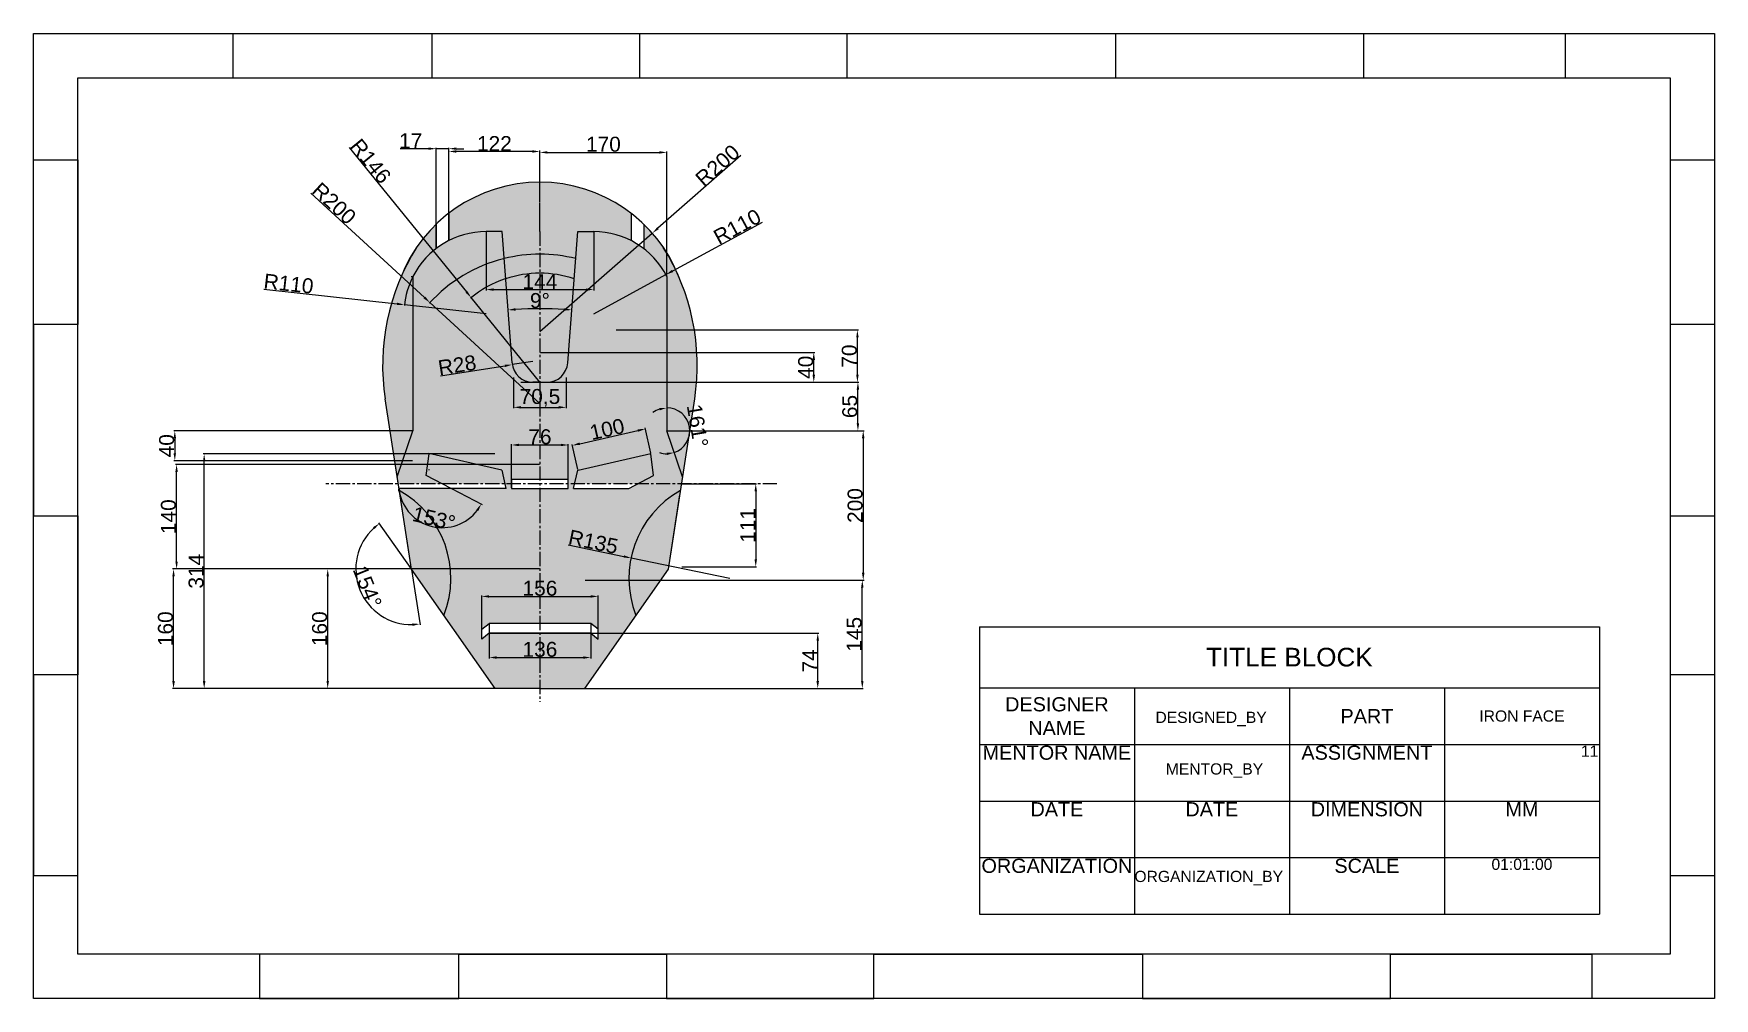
# Model space of a CAD drawing. Header units: millimetres. Extents: x 1935 to 4186, y 770 to 2061.
import ezdxf

# ---------------------------------------------------------------- set-up
doc = ezdxf.new("R2010")
doc.units = ezdxf.units.MM
doc.linetypes.add('CENTER2', pattern=[28.575, 19.05, -3.175, 3.175, -3.175])
doc.styles.get("Standard").update_dxf_attribs({"font": 'arial.ttf'})
doc.dimstyles.new('ISO-25', dxfattribs={"dimtxt": 20, "dimasz": 10, "dimexe": 1.25, "dimexo": 0.625, "dimtad": 1, "dimtxsty": 'Standard', "dimcen": 2.5, "dimadec": 0, "dimazin": 0, "dimtfac": 1, "dimtmove": 0, "dimatfit": 3, "dimfxl": 1, "dimarcsym": 0})

# ---------------------------------------------------------------- blocks, each defined once
blk = doc.blocks.new('*U1')
at = {"color": 0, "linetype": 'CENTER2', "transparency": 16777216}
blk.add_line((317.4, 0), (-286.7, 0), dxfattribs=at)
blk = doc.blocks.new('*U2')
at = {"color": 0, "linetype": 'CENTER2', "transparency": 16777216}
blk.add_line((0, 337.7), (0, -291.7), dxfattribs=at)
blk = doc.blocks.new('*D3')
at = {"color": 0, "lineweight": -2, "transparency": 16777216}
for p, q in [((2440.4, 1344.7), (2327.7, 1344.7)), ((2328.9, 1194.7), (2328.9, 1334.7)), ((2552.5, 1184.7), (2327.7, 1184.7))]:
    blk.add_line(p, q, dxfattribs=at)
at = {"color": 0, "transparency": 16777216}
for points in [[(2327.3, 1334.7), (2330.6, 1334.7), (2328.9, 1344.7)], [(2327.3, 1194.7), (2330.6, 1194.7), (2328.9, 1184.7)]]:
    blk.add_solid(points, dxfattribs=at)
at = {"layer": 'Defpoints', "color": 0, "transparency": 16777216}
for p in [(2328.9, 1344.7), (2441.1, 1344.7), (2553.1, 1184.7)]:
    blk.add_point(p, dxfattribs=at)
at = {"color": 0, "transparency": 16777216, "insert": (2318.1, 1264.7), "char_height": 20, "attachment_point": 5, "rotation": 90}
blk.add_mtext('160', dxfattribs=at)
blk = doc.blocks.new('*D4')
at = {"color": 0, "lineweight": -2, "transparency": 16777216}
for p, q in [((2440.7, 1345.2), (2397.6, 1406.7)), ((2441.2, 1344.1), (2452.6, 1269.8))]:
    blk.add_line(p, q, dxfattribs=at)
blk.add_arc((2441.1, 1344.7), 74.5, 132.693, 271.0894, dxfattribs=at)
at = {"color": 0, "transparency": 16777216}
for points in [[(2389.5, 1400.7), (2391.6, 1398.2), (2398.3, 1405.7)], [(2442.3, 1271.8), (2442.6, 1268.5), (2452.4, 1271)]]:
    blk.add_solid(points, dxfattribs=at)
at = {"layer": 'Defpoints', "color": 0, "transparency": 16777216}
for p in [(2405.9, 1572.4), (2366.7, 1349.5), (2441.1, 1344.7), (2441.1, 1344.7), (2553.1, 1184.7)]:
    blk.add_point(p, dxfattribs=at)
at = {"color": 0, "transparency": 16777216, "insert": (2382, 1320.9), "char_height": 20, "attachment_point": 5, "rotation": 291.8912}
blk.add_mtext('154°', dxfattribs=at)
blk = doc.blocks.new('*D5')
at = {"color": 0, "lineweight": -2, "transparency": 16777216}
for p, q in [((2803.3, 1458.6), (2903.3, 1458.6)), ((2902.1, 1448.6), (2902.1, 1357.6)), ((2803.3, 1347.6), (2903.3, 1347.6))]:
    blk.add_line(p, q, dxfattribs=at)
at = {"color": 0, "transparency": 16777216}
for points in [[(2900.4, 1448.6), (2903.8, 1448.6), (2902.1, 1458.6)], [(2900.4, 1357.6), (2903.8, 1357.6), (2902.1, 1347.6)]]:
    blk.add_solid(points, dxfattribs=at)
at = {"layer": 'Defpoints', "color": 0, "transparency": 16777216}
for p in [(2802.7, 1458.6), (2802.7, 1347.6), (2902.1, 1347.6)]:
    blk.add_point(p, dxfattribs=at)
at = {"color": 0, "transparency": 16777216, "insert": (2891.4, 1403.1), "char_height": 20, "attachment_point": 5, "rotation": 90}
blk.add_mtext('111', dxfattribs=at)
blk = doc.blocks.new('*D6')
at = {"color": 0, "lineweight": -2, "transparency": 16777216}
for p, q in [((2882.3, 1898.2), (2771.1, 1800.9)), ((2613.1, 1662.5), (2763.6, 1794.3))]:
    blk.add_line(p, q, dxfattribs=at)
at = {"color": 0, "transparency": 16777216}
blk.add_solid([(2770, 1802.1), (2772.2, 1799.6), (2763.6, 1794.3)], dxfattribs=at)
at = {"layer": 'Defpoints', "color": 0, "transparency": 16777216}
for p in [(2763.6, 1794.3), (2613.1, 1662.5)]:
    blk.add_point(p, dxfattribs=at)
at = {"color": 0, "transparency": 16777216, "insert": (2850.9, 1885.1), "char_height": 20, "attachment_point": 5, "rotation": 41.209}
blk.add_mtext('R200', dxfattribs=at)
blk = doc.blocks.new('*D7')
at = {"color": 0, "lineweight": -2, "transparency": 16777216}
for p, q in [((2575.1, 1453.3), (2575.1, 1512)), ((2585.1, 1510.7), (2641.1, 1510.7)), ((2651.1, 1453.3), (2651.1, 1512))]:
    blk.add_line(p, q, dxfattribs=at)
at = {"color": 0, "transparency": 16777216}
for points in [[(2585.1, 1512.4), (2585.1, 1509.1), (2575.1, 1510.7)], [(2641.1, 1512.4), (2641.1, 1509.1), (2651.1, 1510.7)]]:
    blk.add_solid(points, dxfattribs=at)
at = {"layer": 'Defpoints', "color": 0, "transparency": 16777216}
for p in [(2651.1, 1510.7), (2575.1, 1452.7), (2651.1, 1452.7)]:
    blk.add_point(p, dxfattribs=at)
at = {"color": 0, "transparency": 16777216, "insert": (2613.1, 1521.6), "char_height": 20, "attachment_point": 5}
blk.add_mtext('76', dxfattribs=at)
blk = doc.blocks.new('*D8')
at = {"color": 0, "lineweight": -2, "transparency": 16777216}
for p, q in [((2577.8, 1600.9), (2577.8, 1559.9)), ((2648.3, 1600.9), (2648.3, 1559.9)), ((2587.8, 1561.1), (2638.3, 1561.1))]:
    blk.add_line(p, q, dxfattribs=at)
at = {"color": 0, "transparency": 16777216}
for points in [[(2587.8, 1562.8), (2587.8, 1559.5), (2577.8, 1561.1)], [(2638.3, 1562.8), (2638.3, 1559.5), (2648.3, 1561.1)]]:
    blk.add_solid(points, dxfattribs=at)
at = {"layer": 'Defpoints', "color": 0, "transparency": 16777216}
for p in [(2577.8, 1601.5), (2648.3, 1601.5), (2648.3, 1561.1)]:
    blk.add_point(p, dxfattribs=at)
at = {"color": 0, "transparency": 16777216, "insert": (2613.1, 1573.8), "char_height": 20, "attachment_point": 5}
blk.add_mtext('70,5', dxfattribs=at)
blk = doc.blocks.new('*D9')
at = {"color": 0, "lineweight": -2, "transparency": 16777216}
for p, q in [((2552.5, 1498.7), (2162.3, 1498.7)), ((2163.5, 1194.7), (2163.5, 1488.7)), ((2552.5, 1184.7), (2162.3, 1184.7))]:
    blk.add_line(p, q, dxfattribs=at)
at = {"color": 0, "transparency": 16777216}
for points in [[(2161.8, 1488.7), (2165.2, 1488.7), (2163.5, 1498.7)], [(2161.8, 1194.7), (2165.2, 1194.7), (2163.5, 1184.7)]]:
    blk.add_solid(points, dxfattribs=at)
at = {"layer": 'Defpoints', "color": 0, "transparency": 16777216}
for p in [(2163.5, 1498.7), (2553.1, 1498.7), (2553.1, 1184.7)]:
    blk.add_point(p, dxfattribs=at)
at = {"color": 0, "transparency": 16777216, "insert": (2152.7, 1341.7), "char_height": 20, "attachment_point": 5, "rotation": 90}
blk.add_mtext('314', dxfattribs=at)
blk = doc.blocks.new('*D10')
at = {"color": 0, "lineweight": -2, "transparency": 16777216}
for p, q in [((2442.5, 1529.7), (2122.9, 1529.7)), ((2124.2, 1519.7), (2124.2, 1499.7)), ((2442.5, 1489.7), (2122.9, 1489.7))]:
    blk.add_line(p, q, dxfattribs=at)
at = {"color": 0, "transparency": 16777216}
for points in [[(2122.5, 1519.7), (2125.8, 1519.7), (2124.2, 1529.7)], [(2122.5, 1499.7), (2125.8, 1499.7), (2124.2, 1489.7)]]:
    blk.add_solid(points, dxfattribs=at)
at = {"layer": 'Defpoints', "color": 0, "transparency": 16777216}
for p in [(2443.1, 1529.7), (2124.2, 1489.7), (2443.1, 1489.7)]:
    blk.add_point(p, dxfattribs=at)
at = {"color": 0, "transparency": 16777216, "insert": (2113.3, 1509.7), "char_height": 20, "attachment_point": 5, "rotation": 90}
blk.add_mtext('40', dxfattribs=at)
blk = doc.blocks.new('*D11')
at = {"color": 0, "lineweight": -2, "transparency": 16777216}
for p, q in [((2612.5, 1344.7), (2121.3, 1344.7)), ((2122.5, 1194.7), (2122.5, 1334.7)), ((2612.5, 1184.7), (2121.3, 1184.7))]:
    blk.add_line(p, q, dxfattribs=at)
at = {"color": 0, "transparency": 16777216}
for points in [[(2120.8, 1334.7), (2124.2, 1334.7), (2122.5, 1344.7)], [(2120.8, 1194.7), (2124.2, 1194.7), (2122.5, 1184.7)]]:
    blk.add_solid(points, dxfattribs=at)
at = {"layer": 'Defpoints', "color": 0, "transparency": 16777216}
for p in [(2122.5, 1344.7), (2613.1, 1344.7), (2613.1, 1184.7)]:
    blk.add_point(p, dxfattribs=at)
at = {"color": 0, "transparency": 16777216, "insert": (2111.7, 1264.7), "char_height": 20, "attachment_point": 5, "rotation": 90}
blk.add_mtext('160', dxfattribs=at)
blk = doc.blocks.new('*D12')
at = {"color": 0, "lineweight": -2, "transparency": 16777216}
for p, q in [((2612.5, 1484.7), (2125.3, 1484.7)), ((2126.6, 1354.7), (2126.6, 1474.7)), ((2612.5, 1344.7), (2125.3, 1344.7))]:
    blk.add_line(p, q, dxfattribs=at)
at = {"color": 0, "transparency": 16777216}
for points in [[(2124.9, 1474.7), (2128.2, 1474.7), (2126.6, 1484.7)], [(2124.9, 1354.7), (2128.2, 1354.7), (2126.6, 1344.7)]]:
    blk.add_solid(points, dxfattribs=at)
at = {"layer": 'Defpoints', "color": 0, "transparency": 16777216}
for p in [(2126.6, 1484.7), (2613.1, 1484.7), (2613.1, 1344.7)]:
    blk.add_point(p, dxfattribs=at)
at = {"color": 0, "transparency": 16777216, "insert": (2115.7, 1414.7), "char_height": 20, "attachment_point": 5, "rotation": 90}
blk.add_mtext('140', dxfattribs=at)
blk = doc.blocks.new('*D13')
at = {"color": 0, "lineweight": -2, "transparency": 16777216}
for p, q in [((2545.1, 1271), (2545.1, 1224.9)), ((2681.1, 1271), (2681.1, 1224.9)), ((2555.1, 1226.1), (2671.1, 1226.1))]:
    blk.add_line(p, q, dxfattribs=at)
at = {"color": 0, "transparency": 16777216}
for points in [[(2555.1, 1227.8), (2555.1, 1224.5), (2545.1, 1226.1)], [(2671.1, 1227.8), (2671.1, 1224.5), (2681.1, 1226.1)]]:
    blk.add_solid(points, dxfattribs=at)
at = {"layer": 'Defpoints', "color": 0, "transparency": 16777216}
for p in [(2545.1, 1271.7), (2681.1, 1271.7), (2681.1, 1226.1)]:
    blk.add_point(p, dxfattribs=at)
at = {"color": 0, "transparency": 16777216, "insert": (2613.1, 1237), "char_height": 20, "attachment_point": 5}
blk.add_mtext('136', dxfattribs=at)
blk = doc.blocks.new('*D14')
at = {"color": 0, "lineweight": -2, "transparency": 16777216}
for p, q in [((2535.1, 1264.6), (2535.1, 1309.2)), ((2545.1, 1308), (2681.1, 1308)), ((2691.1, 1264.6), (2691.1, 1309.2))]:
    blk.add_line(p, q, dxfattribs=at)
at = {"color": 0, "transparency": 16777216}
for points in [[(2545.1, 1309.6), (2545.1, 1306.3), (2535.1, 1308)], [(2681.1, 1309.6), (2681.1, 1306.3), (2691.1, 1308)]]:
    blk.add_solid(points, dxfattribs=at)
at = {"layer": 'Defpoints', "color": 0, "transparency": 16777216}
for p in [(2691.1, 1308), (2535.1, 1264), (2691.1, 1264)]:
    blk.add_point(p, dxfattribs=at)
at = {"color": 0, "transparency": 16777216, "insert": (2613.1, 1318.8), "char_height": 20, "attachment_point": 5}
blk.add_mtext('156', dxfattribs=at)
blk = doc.blocks.new('*D15')
at = {"color": 0, "lineweight": -2, "transparency": 16777216}
for p, q in [((2243.3, 1719.4), (2421.8, 1699.6)), ((2541.1, 1686.4), (2431.8, 1698.5))]:
    blk.add_line(p, q, dxfattribs=at)
blk.add_arc((2541.1, 1686.4), 110, 153.3133, 174.3226, dxfattribs=at)
at = {"color": 0, "transparency": 16777216}
blk.add_solid([(2422, 1701.3), (2421.6, 1698), (2431.8, 1698.5)], dxfattribs=at)
at = {"layer": 'Defpoints', "color": 0, "transparency": 16777216}
for p in [(2431.8, 1698.5), (2541.1, 1686.4)]:
    blk.add_point(p, dxfattribs=at)
at = {"color": 0, "transparency": 16777216, "insert": (2276.6, 1726.6), "char_height": 20, "attachment_point": 5, "rotation": 353.6715}
blk.add_mtext('R110', dxfattribs=at)
blk = doc.blocks.new('*D16')
at = {"color": 0, "lineweight": -2, "transparency": 16777216}
for start, end in [(108.7416, 127.4832), (288.9476, 90), (251.4644, 270.206)]:
    blk.add_arc((2783.1, 1529.7), 30.7, start, end, dxfattribs=at)
at = {"color": 0, "transparency": 16777216}
for points in [[(2773, 1560.4), (2773.5, 1557.1), (2783.1, 1560.4)], [(2782.9, 1500.6), (2783.5, 1497.3), (2793.1, 1500.6)]]:
    blk.add_solid(points, dxfattribs=at)
at = {"layer": 'Defpoints', "color": 0, "transparency": 16777216}
for p in [(2783.1, 1736.3), (2783.1, 1529.7), (2783.1, 1529.7), (2812.4, 1520.5), (2804.2, 1468.2)]:
    blk.add_point(p, dxfattribs=at)
at = {"color": 0, "transparency": 16777216, "insert": (2824.1, 1536.5), "char_height": 20, "attachment_point": 5, "rotation": 279.4738}
blk.add_mtext('161°', dxfattribs=at)
blk = doc.blocks.new('*D17')
at = {"color": 0, "lineweight": -2, "transparency": 16777216}
for p, q in [((2650.7, 1377), (2725.3, 1361.5)), ((2867.3, 1332), (2735.1, 1359.4))]:
    blk.add_line(p, q, dxfattribs=at)
at = {"color": 0, "transparency": 16777216}
blk.add_solid([(2725.6, 1363.1), (2725, 1359.8), (2735.1, 1359.4)], dxfattribs=at)
at = {"layer": 'Defpoints', "color": 0, "transparency": 16777216}
for p in [(2735.1, 1359.4), (2867.3, 1332)]:
    blk.add_point(p, dxfattribs=at)
at = {"color": 0, "transparency": 16777216, "insert": (2684.6, 1381), "char_height": 20, "attachment_point": 5, "rotation": 348.267}
blk.add_mtext('R135', dxfattribs=at)
blk = doc.blocks.new('*D18')
at = {"color": 0, "lineweight": -2, "transparency": 16777216}
for p, q in [((2541.1, 1795.8), (2541.1, 1717.5)), ((2685.1, 1795.8), (2685.1, 1717.5)), ((2551.1, 1718.8), (2675.1, 1718.8))]:
    blk.add_line(p, q, dxfattribs=at)
at = {"color": 0, "transparency": 16777216}
for points in [[(2551.1, 1720.4), (2551.1, 1717.1), (2541.1, 1718.8)], [(2675.1, 1720.4), (2675.1, 1717.1), (2685.1, 1718.8)]]:
    blk.add_solid(points, dxfattribs=at)
at = {"layer": 'Defpoints', "color": 0, "transparency": 16777216}
for p in [(2541.1, 1796.4), (2685.1, 1796.4), (2685.1, 1718.8)]:
    blk.add_point(p, dxfattribs=at)
at = {"color": 0, "transparency": 16777216, "insert": (2613.1, 1729.4), "char_height": 20, "attachment_point": 5}
blk.add_mtext('144', dxfattribs=at)
blk = doc.blocks.new('*D19')
at = {"color": 0, "lineweight": -2, "transparency": 16777216}
for p, q in [((2613.1, 1835.3), (2613.1, 1903.7)), ((2623.1, 1902.4), (2773.1, 1902.4)), ((2783.1, 1737), (2783.1, 1903.7))]:
    blk.add_line(p, q, dxfattribs=at)
at = {"color": 0, "transparency": 16777216}
for points in [[(2623.1, 1904.1), (2623.1, 1900.8), (2613.1, 1902.4)], [(2773.1, 1904.1), (2773.1, 1900.8), (2783.1, 1902.4)]]:
    blk.add_solid(points, dxfattribs=at)
at = {"layer": 'Defpoints', "color": 0, "transparency": 16777216}
for p in [(2783.1, 1902.4), (2613.1, 1834.7), (2783.1, 1736.3)]:
    blk.add_point(p, dxfattribs=at)
at = {"color": 0, "transparency": 16777216, "insert": (2698.1, 1913.3), "char_height": 20, "attachment_point": 5}
blk.add_mtext('170', dxfattribs=at)
blk = doc.blocks.new('*D20')
at = {"color": 0, "lineweight": -2, "transparency": 16777216}
for p, q in [((2491.1, 1785), (2491.1, 1904.9)), ((2603.1, 1903.7), (2501.1, 1903.7)), ((2613.1, 1903.1), (2613.1, 1904.9))]:
    blk.add_line(p, q, dxfattribs=at)
at = {"color": 0, "transparency": 16777216}
for points in [[(2501.1, 1905.3), (2501.1, 1902), (2491.1, 1903.7)], [(2603.1, 1905.3), (2603.1, 1902), (2613.1, 1903.7)]]:
    blk.add_solid(points, dxfattribs=at)
at = {"layer": 'Defpoints', "color": 0, "transparency": 16777216}
for p in [(2491.1, 1903.7), (2613.1, 1902.4), (2491.1, 1784.4)]:
    blk.add_point(p, dxfattribs=at)
at = {"color": 0, "transparency": 16777216, "insert": (2552.1, 1914.3), "char_height": 20, "attachment_point": 5}
blk.add_mtext('122', dxfattribs=at)
blk = doc.blocks.new('*D21')
at = {"color": 0, "lineweight": -2, "transparency": 16777216}
for p, q in [((2464.1, 1907.4), (2426.1, 1907.4)), ((2474.1, 1774.2), (2474.1, 1908.7)), ((2491.1, 1907.4), (2474.1, 1907.4)), ((2491.1, 1904.3), (2491.1, 1908.7)), ((2501.1, 1907.4), (2511.1, 1907.4))]:
    blk.add_line(p, q, dxfattribs=at)
at = {"color": 0, "transparency": 16777216}
for points in [[(2464.1, 1909.1), (2464.1, 1905.8), (2474.1, 1907.4)], [(2501.1, 1909.1), (2501.1, 1905.8), (2491.1, 1907.4)]]:
    blk.add_solid(points, dxfattribs=at)
at = {"layer": 'Defpoints', "color": 0, "transparency": 16777216}
for p in [(2474.1, 1907.4), (2491.1, 1903.7), (2474.1, 1773.6)]:
    blk.add_point(p, dxfattribs=at)
at = {"color": 0, "transparency": 16777216, "insert": (2440.1, 1918.1), "char_height": 20, "attachment_point": 5}
blk.add_mtext('17', dxfattribs=at)
blk = doc.blocks.new('*D22')
at = {"color": 0, "lineweight": -2, "transparency": 16777216}
for p, q in [((2761.5, 1499.7), (2753.9, 1533.5)), ((2664, 1477.7), (2656.4, 1511.4)), ((2666.4, 1512.4), (2744.4, 1530.1))]:
    blk.add_line(p, q, dxfattribs=at)
at = {"color": 0, "transparency": 16777216}
for points in [[(2744, 1531.7), (2744.8, 1528.4), (2754.2, 1532.3)], [(2666, 1514.1), (2666.7, 1510.8), (2656.6, 1510.2)]]:
    blk.add_solid(points, dxfattribs=at)
at = {"layer": 'Defpoints', "color": 0, "transparency": 16777216}
for p in [(2754.2, 1532.3), (2761.7, 1499.1), (2664.1, 1477.1)]:
    blk.add_point(p, dxfattribs=at)
at = {"color": 0, "transparency": 16777216, "insert": (2703, 1531.8), "char_height": 20, "attachment_point": 5, "rotation": 12.7309}
blk.add_mtext('100', dxfattribs=at)
blk = doc.blocks.new('*D23')
at = {"color": 0, "lineweight": -2, "transparency": 16777216}
blk.add_line((2494.6, 1452.4), (2535.7, 1431.2), dxfattribs=at)
blk.add_arc((2482.5, 1458.7), 58.7, 189.7754, 322.9392, dxfattribs=at)
at = {"color": 0, "transparency": 16777216}
for points in [[(2423, 1448.6), (2426.3, 1448.8), (2423.8, 1458.7)], [(2527.9, 1424.2), (2530.7, 1422.4), (2534.6, 1431.8)]]:
    blk.add_solid(points, dxfattribs=at)
at = {"layer": 'Defpoints', "color": 0, "transparency": 16777216}
for p in [(2460.9, 1469.8), (2326.4, 1458.7), (2494.1, 1452.7), (2930.5, 1458.7), (2445.5, 1413.1)]:
    blk.add_point(p, dxfattribs=at)
at = {"color": 0, "transparency": 16777216, "insert": (2471.2, 1412.2), "char_height": 20, "attachment_point": 5, "rotation": 346.3573}
blk.add_mtext('153°', dxfattribs=at)
blk = doc.blocks.new('*D24')
at = {"color": 0, "lineweight": -2, "transparency": 16777216}
for p, q in [((2673.7, 1258.7), (2986.4, 1258.7)), ((2985.1, 1194.7), (2985.1, 1248.7)), ((2673.7, 1184.7), (2986.4, 1184.7))]:
    blk.add_line(p, q, dxfattribs=at)
at = {"color": 0, "transparency": 16777216}
for points in [[(2983.4, 1248.7), (2986.8, 1248.7), (2985.1, 1258.7)], [(2983.4, 1194.7), (2986.8, 1194.7), (2985.1, 1184.7)]]:
    blk.add_solid(points, dxfattribs=at)
at = {"layer": 'Defpoints', "color": 0, "transparency": 16777216}
for p in [(2673.1, 1258.7), (2985.1, 1258.7), (2673.1, 1184.7)]:
    blk.add_point(p, dxfattribs=at)
at = {"color": 0, "transparency": 16777216, "insert": (2974.5, 1221.7), "char_height": 20, "attachment_point": 5, "rotation": 90}
blk.add_mtext('74', dxfattribs=at)
blk = doc.blocks.new('*D25')
at = {"color": 0, "lineweight": -2, "transparency": 16777216}
for p, q in [((2673.7, 1329.7), (3046, 1329.7)), ((3044.8, 1194.7), (3044.8, 1319.7)), ((2673.7, 1184.7), (3046, 1184.7))]:
    blk.add_line(p, q, dxfattribs=at)
at = {"color": 0, "transparency": 16777216}
for points in [[(3043.1, 1319.7), (3046.4, 1319.7), (3044.8, 1329.7)], [(3043.1, 1194.7), (3046.4, 1194.7), (3044.8, 1184.7)]]:
    blk.add_solid(points, dxfattribs=at)
at = {"layer": 'Defpoints', "color": 0, "transparency": 16777216}
for p in [(2673.1, 1329.7), (3044.8, 1329.7), (2673.1, 1184.7)]:
    blk.add_point(p, dxfattribs=at)
at = {"color": 0, "transparency": 16777216, "insert": (3033.9, 1257.2), "char_height": 20, "attachment_point": 5, "rotation": 90}
blk.add_mtext('145', dxfattribs=at)
blk = doc.blocks.new('*D26')
at = {"color": 0, "lineweight": -2, "transparency": 16777216}
for p, q in [((2783.7, 1529.7), (3047.3, 1529.7)), ((3046, 1519.7), (3046, 1339.7)), ((2783.7, 1329.7), (3047.3, 1329.7))]:
    blk.add_line(p, q, dxfattribs=at)
at = {"color": 0, "transparency": 16777216}
for points in [[(3044.3, 1519.7), (3047.7, 1519.7), (3046, 1529.7)], [(3044.3, 1339.7), (3047.7, 1339.7), (3046, 1329.7)]]:
    blk.add_solid(points, dxfattribs=at)
at = {"layer": 'Defpoints', "color": 0, "transparency": 16777216}
for p in [(2783.1, 1529.7), (2783.1, 1329.7), (3046, 1329.7)]:
    blk.add_point(p, dxfattribs=at)
at = {"color": 0, "transparency": 16777216, "insert": (3035.2, 1429.7), "char_height": 20, "attachment_point": 5, "rotation": 90}
blk.add_mtext('200', dxfattribs=at)
blk = doc.blocks.new('*D27')
at = {"color": 0, "lineweight": -2, "transparency": 16777216}
for p, q in [((2783.7, 1594.7), (3040.2, 1594.7)), ((3038.9, 1539.7), (3038.9, 1584.7)), ((2783.7, 1529.7), (3040.2, 1529.7))]:
    blk.add_line(p, q, dxfattribs=at)
at = {"color": 0, "transparency": 16777216}
for points in [[(3037.2, 1584.7), (3040.6, 1584.7), (3038.9, 1594.7)], [(3037.2, 1539.7), (3040.6, 1539.7), (3038.9, 1529.7)]]:
    blk.add_solid(points, dxfattribs=at)
at = {"layer": 'Defpoints', "color": 0, "transparency": 16777216}
for p in [(2783.1, 1594.7), (3038.9, 1594.7), (2783.1, 1529.7)]:
    blk.add_point(p, dxfattribs=at)
at = {"color": 0, "transparency": 16777216, "insert": (3028.1, 1562.2), "char_height": 20, "attachment_point": 5, "rotation": 90}
blk.add_mtext('65', dxfattribs=at)
blk = doc.blocks.new('*D28')
at = {"color": 0, "lineweight": -2, "transparency": 16777216}
for p, q in [((2613.7, 1634.7), (2981, 1634.7)), ((2979.8, 1604.7), (2979.8, 1624.7)), ((2587.7, 1594.7), (2981, 1594.7))]:
    blk.add_line(p, q, dxfattribs=at)
at = {"color": 0, "transparency": 16777216}
for points in [[(2978.1, 1624.7), (2981.5, 1624.7), (2979.8, 1634.7)], [(2978.1, 1604.7), (2981.5, 1604.7), (2979.8, 1594.7)]]:
    blk.add_solid(points, dxfattribs=at)
at = {"layer": 'Defpoints', "color": 0, "transparency": 16777216}
for p in [(2613.1, 1634.7), (2979.8, 1634.7), (2587.1, 1594.7)]:
    blk.add_point(p, dxfattribs=at)
at = {"color": 0, "transparency": 16777216, "insert": (2969, 1614.7), "char_height": 20, "attachment_point": 5, "rotation": 90}
blk.add_mtext('40', dxfattribs=at)
blk = doc.blocks.new('*D29')
at = {"color": 0, "lineweight": -2, "transparency": 16777216}
for p, q in [((2715, 1664.7), (3039.5, 1664.7)), ((3038.2, 1604.7), (3038.2, 1654.7)), ((2715, 1594.7), (3039.5, 1594.7))]:
    blk.add_line(p, q, dxfattribs=at)
at = {"color": 0, "transparency": 16777216}
for points in [[(3036.6, 1654.7), (3039.9, 1654.7), (3038.2, 1664.7)], [(3036.6, 1604.7), (3039.9, 1604.7), (3038.2, 1594.7)]]:
    blk.add_solid(points, dxfattribs=at)
at = {"layer": 'Defpoints', "color": 0, "transparency": 16777216}
for p in [(2714.4, 1664.7), (3038.2, 1664.7), (2714.4, 1594.7)]:
    blk.add_point(p, dxfattribs=at)
at = {"color": 0, "transparency": 16777216, "insert": (3027.4, 1629.7), "char_height": 20, "attachment_point": 5, "rotation": 90}
blk.add_mtext('70', dxfattribs=at)
blk = doc.blocks.new('*D30')
at = {"color": 0, "lineweight": -2, "transparency": 16777216}
for p, q in [((2603.8, 1622.7), (2576.1, 1618.3)), ((2479.8, 1603.1), (2566.2, 1616.8))]:
    blk.add_line(p, q, dxfattribs=at)
at = {"color": 0, "transparency": 16777216}
blk.add_solid([(2566, 1618.4), (2566.5, 1615.1), (2576.1, 1618.3)], dxfattribs=at)
at = {"layer": 'Defpoints', "color": 0, "transparency": 16777216}
for p in [(2603.8, 1622.7), (2576.1, 1618.3)]:
    blk.add_point(p, dxfattribs=at)
at = {"color": 0, "transparency": 16777216, "insert": (2502.3, 1617.6), "char_height": 20, "attachment_point": 5, "rotation": 8.9588}
blk.add_mtext('R28', dxfattribs=at)
blk = doc.blocks.new('*D31')
at = {"color": 0, "lineweight": -2, "transparency": 16777216}
for p, q in [((2910.8, 1808.8), (2790.6, 1743.6)), ((2685.1, 1686.4), (2781.8, 1738.8))]:
    blk.add_line(p, q, dxfattribs=at)
at = {"color": 0, "transparency": 16777216}
blk.add_solid([(2789.8, 1745.1), (2791.4, 1742.1), (2781.8, 1738.8)], dxfattribs=at)
at = {"layer": 'Defpoints', "color": 0, "transparency": 16777216}
for p in [(2781.8, 1738.8), (2685.1, 1686.4)]:
    blk.add_point(p, dxfattribs=at)
at = {"color": 0, "transparency": 16777216, "insert": (2877.3, 1803), "char_height": 20, "attachment_point": 5, "rotation": 28.4737}
blk.add_mtext('R110', dxfattribs=at)
blk = doc.blocks.new('*D32')
at = {"color": 0, "lineweight": -2, "transparency": 16777216}
for p, q in [((2306.4, 1847.9), (2458.5, 1708.2)), ((2613.1, 1566.1), (2465.8, 1701.4))]:
    blk.add_line(p, q, dxfattribs=at)
blk.add_arc((2613.1, 1566.1), 200, 104.0602, 137.7787, dxfattribs=at)
at = {"color": 0, "transparency": 16777216}
blk.add_solid([(2459.6, 1709.4), (2457.3, 1707), (2465.8, 1701.4)], dxfattribs=at)
at = {"layer": 'Defpoints', "color": 0, "transparency": 16777216}
for p in [(2465.8, 1701.4), (2613.1, 1566.1)]:
    blk.add_point(p, dxfattribs=at)
at = {"color": 0, "transparency": 16777216, "insert": (2337.5, 1834.1), "char_height": 20, "attachment_point": 5, "rotation": 317.4206}
blk.add_mtext('R200', dxfattribs=at)
blk = doc.blocks.new('*D33')
at = {"color": 0, "lineweight": -2, "transparency": 16777216}
for p, q in [((2357.7, 1909), (2514.7, 1715.7)), ((2613.1, 1594.7), (2521, 1708))]:
    blk.add_line(p, q, dxfattribs=at)
blk.add_arc((2613.1, 1594.7), 146, 108.5716, 129.5882, dxfattribs=at)
at = {"color": 0, "transparency": 16777216}
blk.add_solid([(2516, 1716.8), (2513.4, 1714.7), (2521, 1708)], dxfattribs=at)
at = {"layer": 'Defpoints', "color": 0, "transparency": 16777216}
for p in [(2521, 1708), (2613.1, 1594.7)]:
    blk.add_point(p, dxfattribs=at)
at = {"color": 0, "transparency": 16777216, "insert": (2386.5, 1890.7), "char_height": 20, "attachment_point": 5, "rotation": 309.0977}
blk.add_mtext('R146', dxfattribs=at)
blk = doc.blocks.new('*D34')
at = {"color": 0, "lineweight": -2, "transparency": 16777216}
blk.add_arc((2613.1, 1136.2), 557, 86.6319, 93.3681, dxfattribs=at)
at = {"color": 0, "transparency": 16777216}
for points in [[(2580.5, 1690.6), (2580.3, 1693.9), (2570.4, 1691.5)], [(2645.9, 1693.9), (2645.7, 1690.6), (2655.8, 1691.5)]]:
    blk.add_solid(points, dxfattribs=at)
at = {"layer": 'Defpoints', "color": 0, "transparency": 16777216}
for p in [(2562.3, 1796.4), (2663.9, 1796.4), (2627.3, 1693), (2575.9, 1620.5), (2650.3, 1620.5)]:
    blk.add_point(p, dxfattribs=at)
at = {"color": 0, "transparency": 16777216, "insert": (2613.1, 1704), "char_height": 20, "attachment_point": 5}
blk.add_mtext('9°', dxfattribs=at)
blk = doc.blocks.new('*T36')
at = {"color": 0, "linetype": 'ByBlock', "lineweight": -2, "transparency": 16777216}
for p, q in [((0, 0), (830.3, 0)), ((0, 0), (0, -384.9)), ((830.3, 0), (830.3, -384.9)), ((0, -81.8), (830.3, -81.8)), ((207.6, -81.8), (207.6, -384.9)), ((415.1, -81.8), (415.1, -384.9)), ((622.7, -81.8), (622.7, -384.9)), ((0, -157.6), (830.3, -157.6)), ((0, -233.4), (830.3, -233.4)), ((0, -309.1), (830.3, -309.1)), ((0, -384.9), (830.3, -384.9))]:
    blk.add_line(p, q, dxfattribs=at)
at = {"color": 0, "transparency": 16777216}
for s, insert, char_height, width, attachment_point in [('TITLE BLOCK', (415.1, -40.9), 25, 827.258, 5), ('DESIGNER NAME', (103.8, -119.7), 19, 204.564, 5), ('PART', (518.9, -119.7), 19, 204.564, 5), ('IRON FACE', (726.5, -119.7), 15, 204.564, 5), ('MENTOR NAME', (103.8, -159.1), 19, 204.564, 2), ('ASSIGNMENT', (518.9, -159.1), 19, 204.564, 2), ('11', (828.8, -159.1), 15, 204.564, 3), ('DATE', (103.8, -234.9), 19, 204.564, 2), ('DATE', (311.3, -234.9), 19, 204.564, 2), ('DIMENSION', (518.9, -234.9), 19, 204.564, 2), ('MM', (726.5, -234.9), 19, 204.564, 2), ('ORGANIZATION', (103.8, -310.6), 19, 204.564, 2), ('SCALE', (518.9, -310.6), 19, 204.564, 2), ('01:01:00', (726.5, -310.6), 15, 204.564, 2)]:
    blk.add_mtext(s, dxfattribs=dict(at, insert=insert, char_height=char_height, width=width, attachment_point=attachment_point))

msp = doc.modelspace()

# ---------------------------------------------------------------- hatches: boundary and pattern name
h = msp.add_hatch(color=256)
h.set_gradient(color1=(255, 255, 0), color2=(255, 255, 0), tint=1)
h.paths.add_polyline_path([(2575.854, 1620.521), (2565.11, 1760.251, -0.12173195), (2661.074, 1760.251), (2650.33, 1620.521, -0.39191159), (2622.413, 1594.668), (2613.092, 1594.668), (2613.092, 1464.657), (2651.092, 1464.657), (2651.092, 1458.657), (2659.465, 1458.657), (2663.664, 1477.002), (2761.561, 1499.119), (2765.249, 1469.76), (2743.724, 1458.657), (2802.736, 1458.657), (2804.206, 1468.168), (2783.092, 1529.668), (2783.092, 1736.342, 0.15817255), (2735.091, 1784.362), (2735.091, 1821.006, 0.34032188), (2491.093, 1821.006), (2491.093, 1784.362, 0.15817255), (2443.092, 1736.342), (2443.092, 1529.668), (2421.979, 1468.168), (2423.448, 1458.657), (2482.46, 1458.657), (2460.936, 1469.76), (2464.623, 1499.119), (2562.52, 1477.002), (2566.719, 1458.657), (2575.092, 1458.657), (2575.092, 1464.657), (2613.092, 1464.657), (2613.092, 1594.668), (2603.772, 1594.668, -0.39191159)])
h.paths.add_polyline_path([(2613.092, 1452.657), (2575.092, 1452.657), (2575.092, 1458.657), (2566.719, 1458.657), (2568.092, 1452.657), (2494.092, 1452.657), (2424.375, 1452.657), (2424.818, 1449.795, -0.3751105), (2484.543, 1282.566), (2553.092, 1184.668), (2613.092, 1184.668), (2613.092, 1258.668), (2545.092, 1258.668), (2535.092, 1250.953), (2535.092, 1263.953), (2545.092, 1271.668), (2613.092, 1271.668)])
h.paths.add_polyline_path([(2801.367, 1449.795), (2802.736, 1458.657), (2743.724, 1458.657), (2732.092, 1452.657), (2658.092, 1452.657), (2659.465, 1458.657), (2651.092, 1458.657), (2651.092, 1452.657), (2613.092, 1452.657), (2613.092, 1271.668), (2681.092, 1271.668), (2691.092, 1263.953), (2691.092, 1250.953), (2681.092, 1258.668), (2613.092, 1258.668), (2613.092, 1184.668), (2673.092, 1184.668), (2741.642, 1282.566, -0.3751105)])
h = msp.add_hatch(color=256)
h.set_gradient(color1=(153, 27, 30), color2=(153, 27, 30), tint=1)
h.paths.add_polyline_path([(2406.004, 1571.567), (2421.979, 1468.168), (2443.092, 1529.668), (2443.092, 1736.342, -0.11156672), (2474.092, 1773.623), (2474.092, 1806.326, 0.05099666), (2447.863, 1775.216, 0.18067294)])
h.paths.add_polyline_path([(2783.092, 1529.668), (2804.206, 1468.168), (2820.315, 1572.439, 0.17990648), (2778.321, 1775.216, 0.05099666), (2752.092, 1806.326), (2752.092, 1773.623, -0.11156672), (2783.092, 1736.342)])
h.paths.add_polyline_path([(2741.642, 1282.566), (2785.125, 1344.668), (2801.367, 1449.795, 0.3751105)])
h.paths.add_polyline_path([(2424.818, 1449.795), (2441.059, 1344.668), (2484.543, 1282.566, 0.3751105)])
h.paths.add_polyline_path([(2613.092, 1740.668, 0.08013464), (2567.186, 1733.263), (2575.854, 1620.521, 0.39191159), (2603.772, 1594.668), (2613.092, 1594.668)])
h.paths.add_polyline_path([(2613.092, 1766.092), (2613.092, 1740.668, -0.08013464), (2658.999, 1733.263), (2661.074, 1760.251, 0.06064214)])
h.paths.add_polyline_path([(2613.092, 1594.668), (2622.413, 1594.668, 0.39191159), (2650.33, 1620.521), (2658.999, 1733.263, 0.08013464), (2613.092, 1740.668)])
h.paths.add_polyline_path([(2613.092, 1740.668), (2613.092, 1766.092, 0.06064214), (2565.11, 1760.251), (2567.186, 1733.263, -0.08013464)])
h.paths.add_polyline_path([(2432.759, 1400.104), (2498.636, 1384.115), (2508.357, 1424.166), (2442.48, 1440.155)], flags=9)
h.paths.add_polyline_path([(2583.938, 1708.464), (2640.555, 1708.464), (2640.555, 1749.678), (2583.938, 1749.678)], flags=9)
h = msp.add_hatch(color=256)
h.set_gradient(color1=(255, 255, 255), tint=1)
h.paths.add_polyline_path([(2663.664, 1477.002), (2659.465, 1458.657), (2743.724, 1458.657), (2765.249, 1469.76), (2761.561, 1499.119)])
h.paths.add_polyline_path([(2464.623, 1499.119), (2460.936, 1469.76), (2482.46, 1458.657), (2566.719, 1458.657), (2562.52, 1477.002)])

# ---------------------------------------------------------------- linework, layer by layer
for p, q in [((2201.73, 2061.466), (2201.73, 2002.29)), ((2468.693, 2002.29), (2468.693, 2061.466)), ((2468.693, 2061.466), (2746.621, 2061.466)), ((2746.621, 2061.466), (2746.621, 2002.29)), ((3024.549, 2002.29), (3024.549, 2061.466)), ((3024.549, 2061.466), (3383.975, 2061.466)), ((3383.975, 2061.466), (3383.975, 2002.29)), ((3716.235, 2002.29), (3716.235, 2061.466)), ((3716.235, 2061.466), (3985.804, 2061.466)), ((3985.804, 2061.466), (3985.804, 2002.29)), ((2201.73, 2002.29), (2468.693, 2002.29)), ((2746.621, 2002.29), (3024.549, 2002.29)), ((3383.975, 2002.29), (3716.235, 2002.29)), ((1935.112, 1892.69), (1994.287, 1892.69)), ((1994.287, 1892.69), (1994.287, 1671.823)), ((4126.587, 1892.69), (4185.763, 1892.69)), ((4185.763, 1892.69), (4185.763, 1671.823)), ((2613.092, 1796.382), (2613.092, 1834.668)), ((2474.092, 1806.326), (2474.092, 1773.623)), ((2491.093, 1821.006), (2491.093, 1784.362)), ((2735.091, 1821.006), (2735.091, 1784.362)), ((2752.092, 1806.326), (2752.092, 1773.623)), ((2562.332, 1796.382), (2541.092, 1796.382)), ((2575.854, 1620.521), (2562.332, 1796.382)), ((2650.33, 1620.521), (2663.852, 1796.382)), ((2663.852, 1796.382), (2685.092, 1796.382)), ((2440.864, 1736.342), (2443.092, 1736.342)), ((2443.092, 1736.342), (2443.092, 1529.668)), ((2783.092, 1736.342), (2783.092, 1529.668)), ((1994.287, 1671.823), (1935.112, 1671.823)), ((1935.112, 1671.823), (1935.112, 1415.641)), ((4185.763, 1671.823), (4126.587, 1671.823)), ((4126.587, 1671.823), (4126.587, 1415.641)), ((2613.092, 1594.668), (2603.772, 1594.668)), ((2603.772, 1594.668), (2622.413, 1594.668)), ((2441.059, 1344.668), (2405.87, 1572.439)), ((2785.125, 1344.668), (2820.315, 1572.439)), ((2421.979, 1468.168), (2443.092, 1529.668)), ((2804.206, 1468.168), (2783.092, 1529.668)), ((2441.059, 1344.668), (2417.749, 1495.038)), ((2460.936, 1469.76), (2464.567, 1498.668)), ((2562.074, 1477.102), (2464.533, 1499.14)), ((2664.11, 1477.102), (2761.652, 1499.14)), ((2765.249, 1469.76), (2761.618, 1498.668)), ((2494.092, 1452.657), (2460.936, 1469.76)), ((2464.533, 1477.911), (2464.533, 1477.643)), ((2464.533, 1477.643), (2464.948, 1477.643)), ((2464.948, 1477.643), (2464.533, 1477.643)), ((2568.092, 1452.657), (2562.52, 1477.002)), ((2651.092, 1464.657), (2575.092, 1464.657)), ((2575.092, 1464.657), (2575.092, 1452.657)), ((2651.092, 1452.657), (2651.092, 1464.657)), ((2658.092, 1452.657), (2663.664, 1477.002)), ((2732.092, 1452.657), (2765.249, 1469.76)), ((2494.092, 1452.657), (2424.319, 1452.657)), ((2568.092, 1452.657), (2494.092, 1452.657)), ((2575.092, 1452.657), (2651.092, 1452.657)), ((2575.092, 1452.657), (2651.092, 1452.657)), ((2658.092, 1452.657), (2732.092, 1452.657)), ((2785.125, 1344.668), (2800.487, 1443.979)), ((1935.112, 1415.641), (1994.287, 1415.641)), ((1994.287, 1415.641), (1994.287, 1203.002)), ((4126.587, 1415.641), (4185.763, 1415.641)), ((4185.763, 1415.641), (4185.763, 1203.002)), ((2553.092, 1184.668), (2441.059, 1344.668)), ((2673.092, 1184.668), (2785.125, 1344.668)), ((2535.092, 1263.953), (2545.092, 1271.668)), ((2535.092, 1250.953), (2535.092, 1263.953)), ((2681.092, 1271.668), (2545.092, 1271.668)), ((2691.092, 1263.953), (2681.092, 1271.668)), ((2691.092, 1250.953), (2691.092, 1263.953)), ((2545.092, 1258.668), (2535.092, 1250.953)), ((2681.092, 1258.668), (2545.092, 1258.668)), ((2613.092, 1258.668), (2545.092, 1258.668)), ((2545.092, 1258.668), (2681.092, 1258.668)), ((2681.092, 1258.668), (2691.092, 1250.953)), ((1994.287, 1203.002), (1935.112, 1203.002)), ((1935.112, 1203.002), (1935.112, 934.211)), ((4185.763, 1203.002), (4126.587, 1203.002)), ((4126.587, 1203.002), (4126.587, 934.211)), ((2613.092, 1184.668), (2553.092, 1184.668)), ((2613.092, 1184.668), (2673.092, 1184.668)), ((2673.092, 1184.668), (2978.176, 1184.668)), ((1935.112, 934.211), (1994.287, 934.211)), ((4126.587, 934.211), (4185.763, 934.211)), ((2237.618, 828.991), (2237.618, 769.815)), ((2504.581, 769.815), (2504.581, 828.991)), ((2504.581, 828.991), (2782.509, 828.991)), ((2782.509, 828.991), (2782.509, 769.815)), ((3060.437, 769.815), (3060.437, 828.991)), ((3060.437, 828.991), (3419.863, 828.991)), ((3419.863, 828.991), (3419.863, 769.815)), ((3752.123, 769.815), (3752.123, 828.991)), ((3752.123, 828.991), (4021.692, 828.991)), ((4021.692, 828.991), (4021.692, 769.815)), ((2237.618, 769.815), (2504.581, 769.815)), ((2782.509, 769.815), (3060.437, 769.815)), ((3419.863, 769.815), (3752.123, 769.815))]:
    msp.add_line(p, q)
for points in [[(1935.112, 2061.466), (4185.763, 2061.466), (4185.763, 769.815), (1935.112, 769.815)], [(1994.287, 2002.29), (4126.587, 2002.29), (4126.587, 828.991), (1994.287, 828.991)]]:
    msp.add_lwpolyline(points, close=True)
for centre, radius, start, end in [((2613.092, 1662.524), 200, 20.879506, 159.120494), ((2541.092, 1686.382), 110, 90, 152.987706), ((2685.092, 1686.382), 110, 27.012294, 90), ((2699.527, 1617.361), 297.074, 147.902249, 188.697383), ((2613.092, 1566.092), 200, 76.118844, 103.881156), ((2526.657, 1617.361), 297.074, 351.302617, 32.097751), ((2613.092, 1594.668), 146, 71.673655, 108.326345), ((2603.772, 1622.668), 28, 184.396845, 270), ((2622.413, 1622.668), 28, 270, 355.603155), ((2358.91, 1331.976), 135, 338.530946, 60.806506), ((2867.275, 1331.976), 135, 119.193494, 201.469054)]:
    msp.add_arc(centre, radius, start, end)

# ---------------------------------------------------------------- block references
at = {"linetype": 'CENTER2'}
for name in ['*U2', '*U1']:
    msp.add_blockref(name, (2613.092, 1458.657), dxfattribs=at)
msp.add_blockref('*T36', (3201.56, 1267.434))

# ---------------------------------------------------------------- texts
for tag, p in [('DESIGNED_BY', (3437.316, 1138.594)), ('MENTOR_BY', (3451.149, 1069.487)), ('ORGANIZATION_BY', (3409.125, 925.583))]:
    msp.add_attdef(tag, p, '', height=15)

# ---------------------------------------------------------------- dimensions: what is measured, and where the dimension line sits
for center, mpoint, picture, middle in [((2613.092, 1594.668), (2521.018, 1707.974), '*D33', (2378.047, 1883.915)), ((2613.092, 1662.524), (2763.555, 1794.286), '*D6', (2857.99, 1876.984)), ((2613.092, 1566.092), (2465.824, 1701.414), '*D32', (2330.145, 1826.088)), ((2685.092, 1686.382), (2781.786, 1738.825), '*D31', (2882.457, 1793.425)), ((2541.092, 1686.382), (2431.763, 1698.507), '*D15', (2275.365, 1715.852)), ((2603.772, 1622.668), (2576.114, 1618.308), '*D30', (2504.033, 1606.944)), ((2867.275, 1331.976), (2735.095, 1359.429), '*D17', (2682.407, 1370.372))]:
    dim = msp.add_radius_dim(center=center, mpoint=mpoint, dimstyle='ISO-25')
    dim.commit()
    dim.dimension.update_dxf_attribs({"geometry": picture, "text_midpoint": middle, "dimtype": 164})
for base, p1, p2, picture, middle in [((2474.092, 1907.432), (2491.093, 1903.682), (2474.092, 1773.623), '*D21', (2440.084, 1918.098)), ((2491.093, 1903.682), (2613.092, 1902.432), (2491.093, 1784.362), '*D20', (2552.093, 1914.348)), ((2783.092, 1902.432), (2613.092, 1834.668), (2783.092, 1736.342), '*D19', (2698.092, 1913.269)), ((2685.092, 1718.76), (2541.092, 1796.382), (2685.092, 1796.382), '*D18', (2613.092, 1729.426)), ((2648.342, 1561.134), (2577.842, 1601.499), (2648.342, 1601.499), '*D8', (2613.092, 1573.778)), ((2651.092, 1510.727), (2575.092, 1452.657), (2651.092, 1452.657), '*D7', (2613.092, 1521.563)), ((2691.092, 1307.954), (2535.092, 1263.953), (2691.092, 1263.953), '*D14', (2613.092, 1318.79)), ((2681.092, 1226.117), (2545.092, 1271.668), (2681.092, 1271.668), '*D13', (2613.092, 1236.96))]:
    dim = msp.add_linear_dim(base=base, p1=p1, p2=p2, dimstyle='ISO-25')
    dim.commit()
    dim.dimension.update_dxf_attribs({"geometry": picture, "text_midpoint": middle})
for base, line1, line2, picture, middle in [((2627.337, 1692.993), ((2650.33, 1620.521), (2663.852, 1796.382)), ((2575.854, 1620.521), (2562.332, 1796.382)), '*D34', (2613.092, 1704.012)), ((2812.4, 1520.501), ((2804.206, 1468.168), (2783.092, 1529.668)), ((2783.092, 1736.342), (2783.092, 1529.668)), '*D16', (2824.07, 1536.506)), ((2366.684, 1349.529), ((2441.059, 1344.668), (2405.87, 1572.439)), ((2553.092, 1184.668), (2441.059, 1344.668)), '*D4', (2381.955, 1320.919)), ((2445.454, 1413.113), ((2494.092, 1452.657), (2460.936, 1469.76)), ((2930.508, 1458.657), (2326.394, 1458.657)), '*D23', (2471.176, 1412.167))]:
    dim = msp.add_angular_dim_2l(base=base, line1=line1, line2=line2, dimstyle='ISO-25')
    dim.commit()
    dim.dimension.update_dxf_attribs({"geometry": picture, "text_midpoint": middle})
for base, p1, p2, picture, middle in [((3038.249, 1664.668), (2714.376, 1594.668), (2714.376, 1664.668), '*D29', (3027.412, 1629.668)), ((2979.799, 1634.668), (2587.124, 1594.668), (2613.092, 1634.668), '*D28', (2968.963, 1614.668)), ((3038.912, 1594.668), (2783.092, 1529.668), (2783.092, 1594.668), '*D27', (3028.076, 1562.168)), ((2124.175, 1489.668), (2443.092, 1529.668), (2443.092, 1489.668), '*D10', (2113.339, 1509.668)), ((3046.003, 1329.668), (2783.092, 1529.668), (2783.092, 1329.668), '*D26', (3035.166, 1429.668)), ((2163.516, 1498.668), (2553.092, 1184.668), (2553.092, 1498.668), '*D9', (2152.673, 1341.668)), ((2126.558, 1484.668), (2613.092, 1344.668), (2613.092, 1484.668), '*D12', (2115.721, 1414.668)), ((2902.099, 1347.554), (2802.72, 1458.554), (2802.72, 1347.554), '*D5', (2891.433, 1403.054)), ((2122.508, 1344.668), (2613.092, 1184.668), (2613.092, 1344.668), '*D11', (2111.672, 1264.668)), ((2328.949, 1344.668), (2553.092, 1184.668), (2441.059, 1344.668), '*D3', (2318.113, 1264.668)), ((3044.753, 1329.668), (2673.092, 1184.668), (2673.092, 1329.668), '*D25', (3033.916, 1257.168)), ((2985.101, 1258.668), (2673.092, 1184.668), (2673.092, 1258.668), '*D24', (2974.476, 1221.668))]:
    dim = msp.add_linear_dim(base=base, p1=p1, p2=p2, angle=90, dimstyle='ISO-25')
    dim.commit()
    dim.dimension.update_dxf_attribs({"geometry": picture, "text_midpoint": middle})
dim = msp.add_aligned_dim(p1=(2664.11, 1477.102), p2=(2761.652, 1499.14), distance=33.954, dimstyle='ISO-25')
dim.commit()
dim.dimension.update_dxf_attribs({"geometry": '*D22', "text_midpoint": (2703.01, 1531.81)})

doc.saveas('drawing.dxf')
